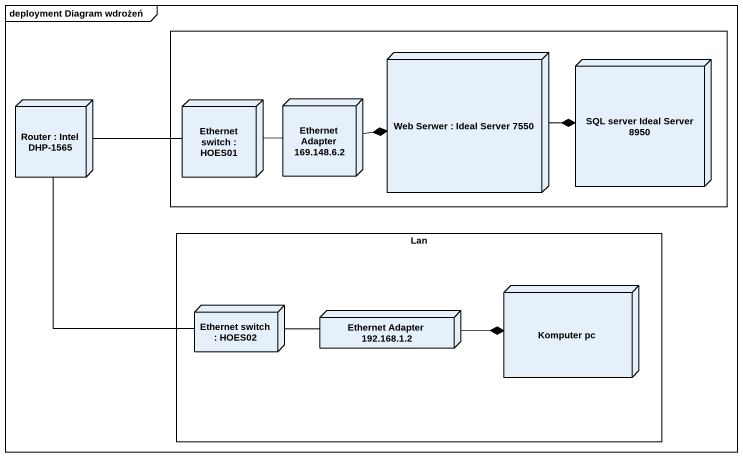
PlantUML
@startuml
mainframe deployment Diagram wdrożeń
rectangle " " as rectangle1 {
  node "Web Serwer : Ideal Server 7550" as Web_Serwer_Ideal_Server_7550
  node "SQL server Ideal Server 8950" as SQL_server_Ideal_Server_8950
  node "Ethernet switch : HOES01" as Ethernet_switch_HOES01
  node "Ethernet Adapter 169.148.6.2" as Ethernet_Adapter_169_148_6_2
}
node "Router : Intel DHP-1565" as Router_Intel_DHP_1565
rectangle Lan {
  node "Komputer pc" as Komputer_pc
  node "Ethernet switch : HOES02" as Ethernet_switch_HOES02
  node "Ethernet Adapter 192.168.1.2" as Ethernet_Adapter_192_168_1_2
}
Web_Serwer_Ideal_Server_7550 -right-* SQL_server_Ideal_Server_8950
Ethernet_switch_HOES01 -left- Router_Intel_DHP_1565
Ethernet_switch_HOES01 -right- Ethernet_Adapter_169_148_6_2
Ethernet_Adapter_169_148_6_2 -right-* Web_Serwer_Ideal_Server_7550
Ethernet_switch_HOES02 -up- Router_Intel_DHP_1565
Ethernet_switch_HOES02 -right- Ethernet_Adapter_192_168_1_2
Ethernet_Adapter_192_168_1_2 -right-* Komputer_pc
@enduml
